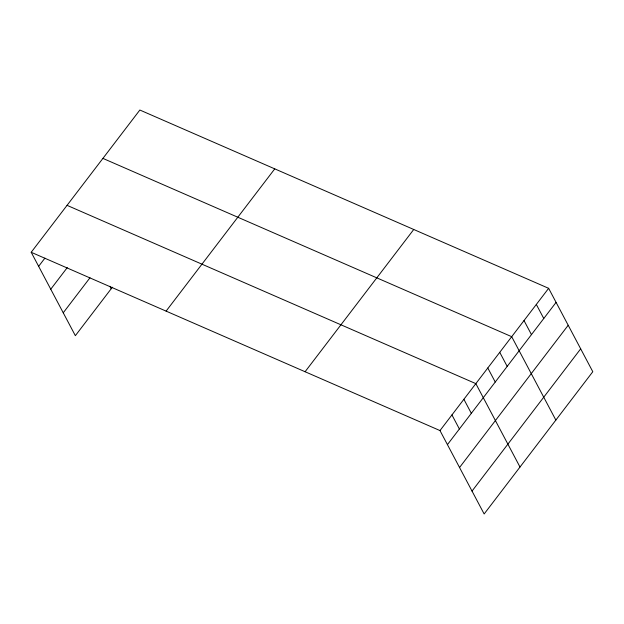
<?xml version="1.0" encoding="UTF-8"?>
<svg xmlns="http://www.w3.org/2000/svg" width="624" height="624" viewBox="0 0 624 624"><rect width="100%" height="100%" fill="white"/><g stroke="black" fill="none" stroke-linecap="round" stroke-linejoin="round"><path stroke-width="0.94" d="M31.2 252.283L139.854 110.027L548.644 288.319L592.8 371.717L484.146 513.973L439.99 430.576L31.2 252.283L75.356 335.681L112.351 287.243M38.641 266.339L44.905 258.141M50.755 289.216L67.259 267.61M63.242 312.796L89.989 277.774M166.101 311.119L274.755 168.862M305.089 371.74L413.743 229.484M439.99 430.576L548.644 288.319M447.431 444.631L556.085 302.375M459.545 467.516L568.199 325.26M472.025 491.088L580.687 348.832M102.913 158.395L511.703 336.687L555.859 420.085M67.057 205.343L475.847 383.635L520.003 467.025M536.328 304.442L543.769 318.497M524.02 320.564L531.453 334.62M499.746 352.334L507.187 366.389M487.796 367.988L495.238 382.036M463.889 399.282L471.331 413.338M451.94 414.929L459.381 428.984M109.91 286.283L111.212 288.733"/></g></svg>
